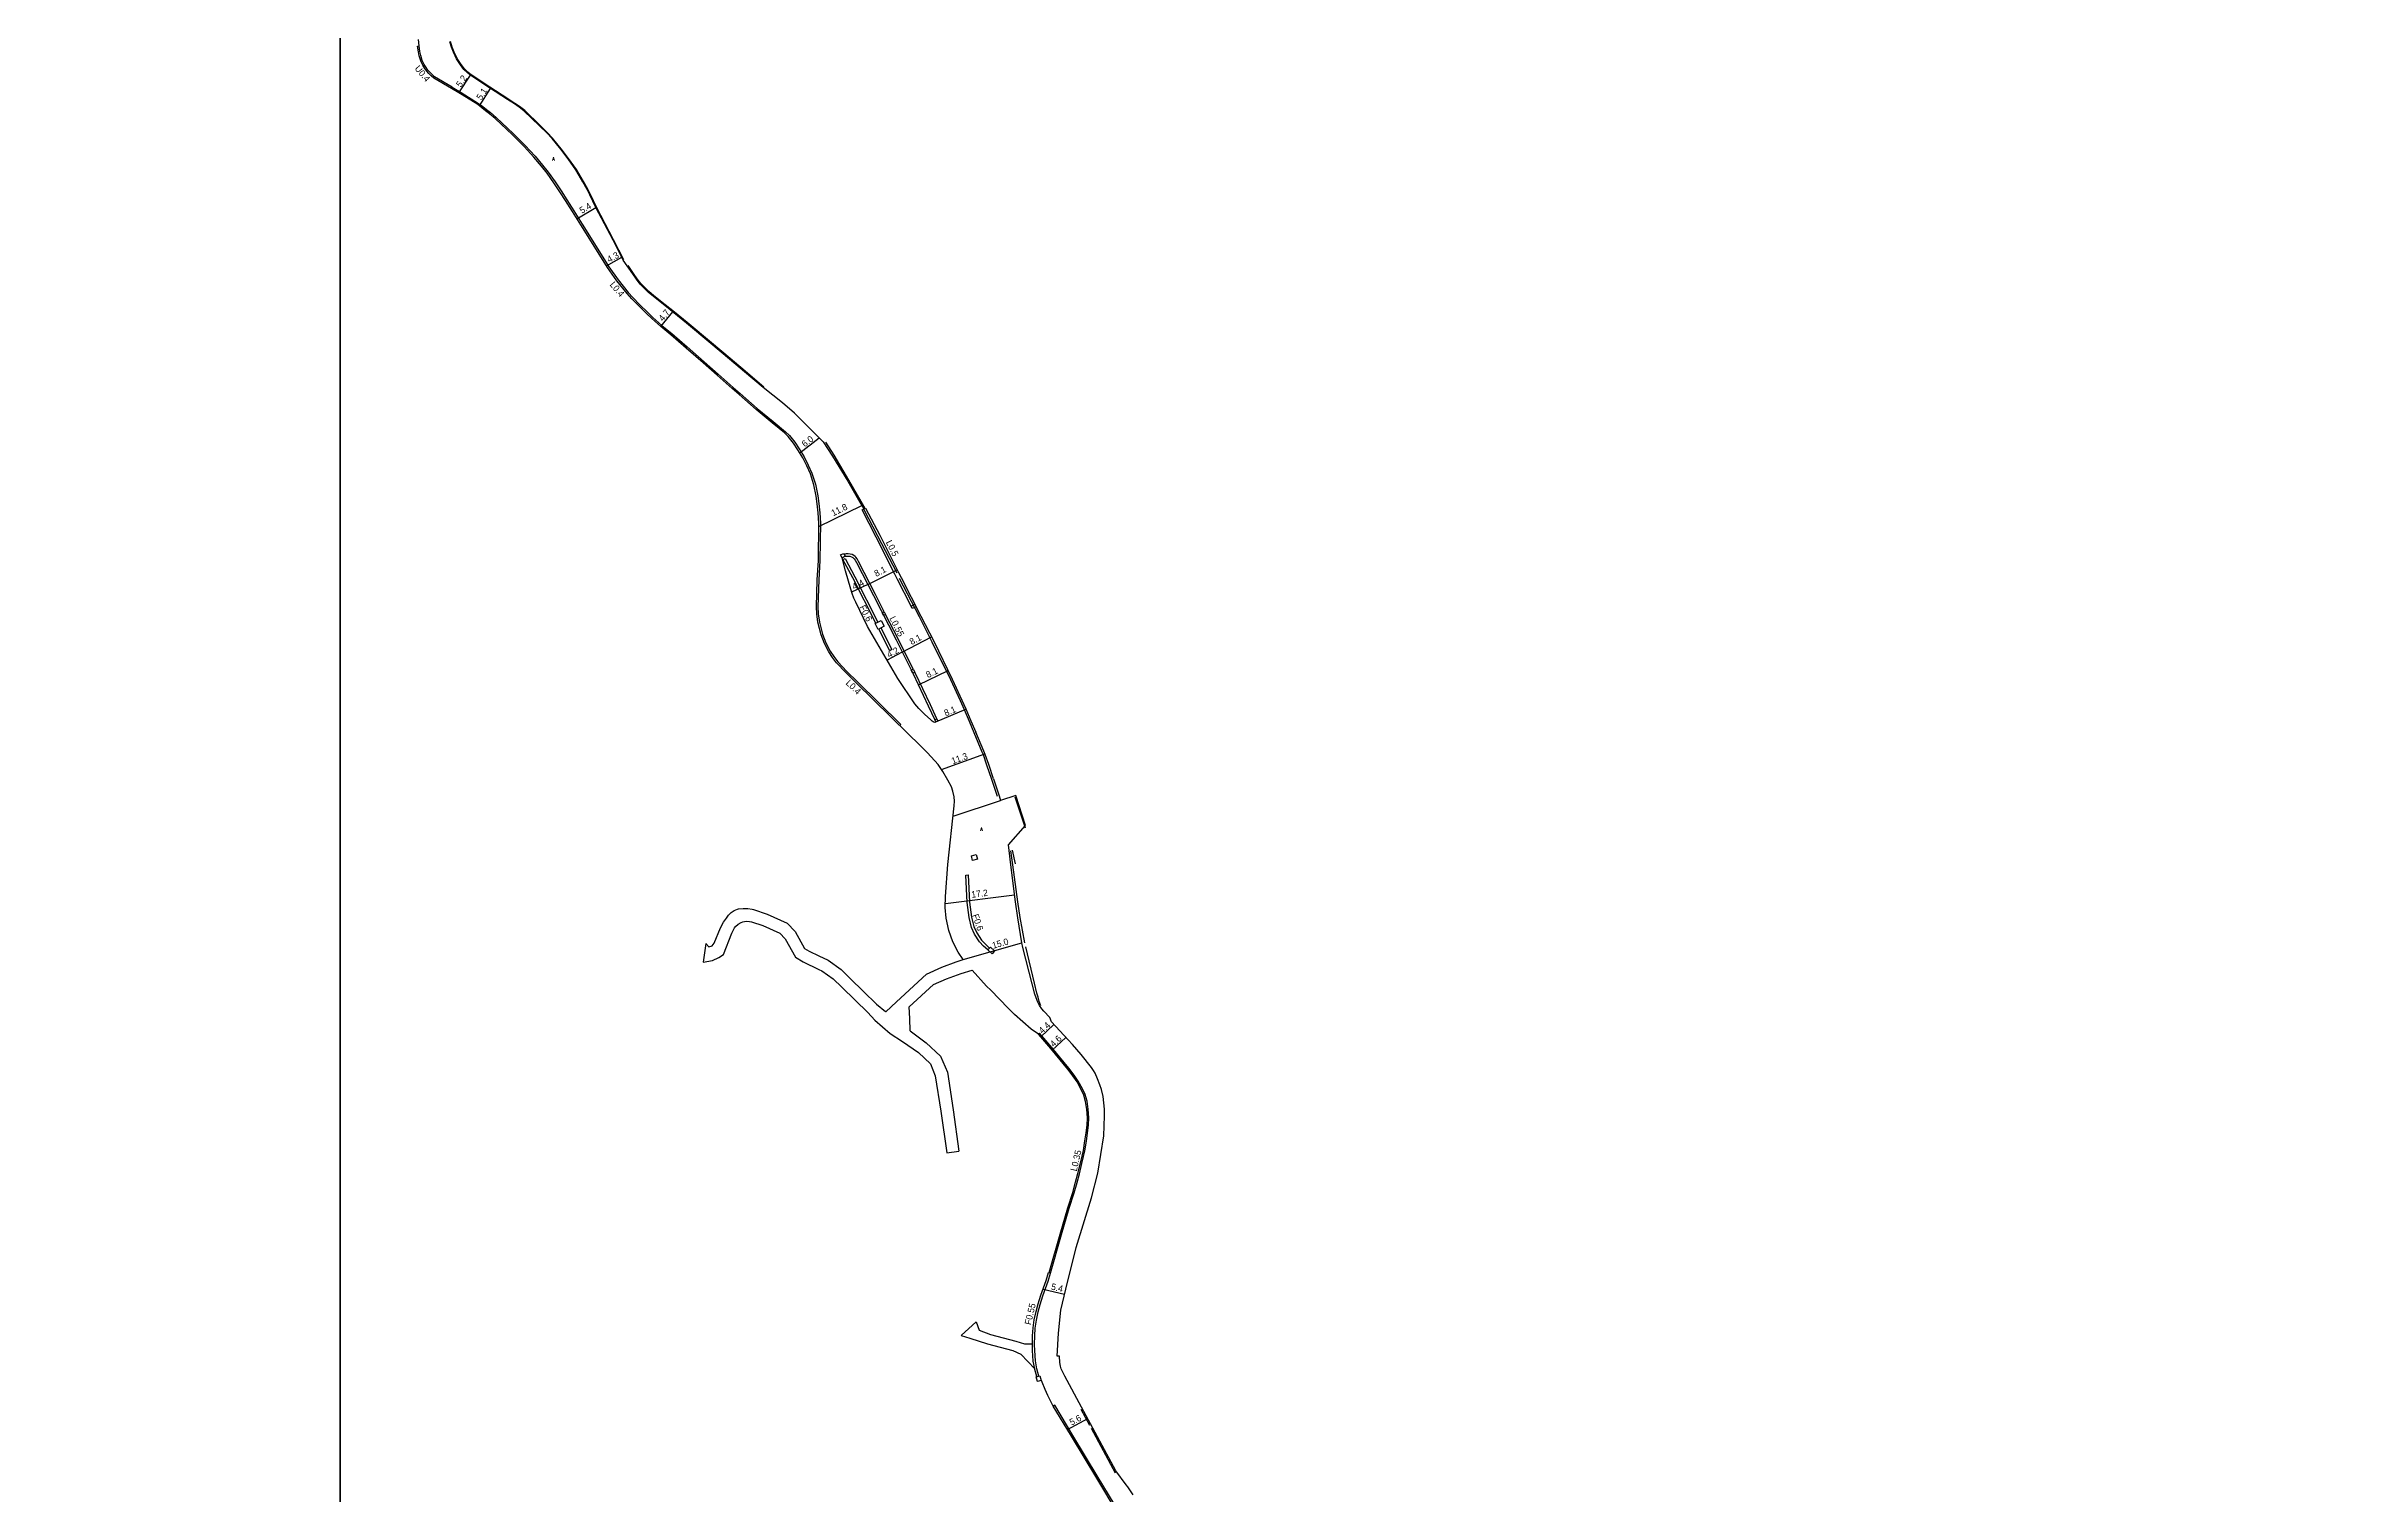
# Model space of a CAD drawing. Header units: metres. Extents: x -20000 to -16000, y -99000 to -96000.
# Drawn here: x -18472 to -17908, y -97017 to -96661 of the extents above; entities that cross this region are included whole.
import ezdxf

# ---------------------------------------------------------------- set-up
doc = ezdxf.new("R2010")
doc.units = ezdxf.units.M
doc.header["$LTSCALE"] = 2.5
for name, color, linetype in [('側溝・桝', 7, 'Continuous'), ('図郭', 7, 'Continuous'), ('幅員', 7, 'Continuous'), ('歩道・分離帯・安全施設', 7, 'Continuous'), ('舗装', 7, 'Continuous'), ('道路', 7, 'Continuous')]:
    doc.layers.add(name, color=color, linetype=linetype)
doc.styles.get("Standard").update_dxf_attribs({"font": ''})
doc.styles.add('YOKO_DECO', font='txt.shx', dxfattribs={"bigfont": 'extfont.shx'})
doc.styles.get('Standard').set_extended_font_data('@MS PGothic')

msp = doc.modelspace()

# ---------------------------------------------------------------- linework, layer by layer
at = {"layer": '側溝・桝'}
for points in [[(-18372.64, -96671.91), (-18372.45, -96671.58), (-18376.8, -96669.05), (-18377.4, -96668.48), (-18377.92, -96667.93), (-18378.43, -96667.36), (-18378.88, -96666.77), (-18379.38, -96665.98), (-18379.84, -96664.98), (-18380.22, -96663.76), (-18380.41, -96662.79), (-18380.63, -96661.45)], [(-18372.45, -96671.58), (-18370.28, -96672.84), (-18365.99, -96675.54), (-18364.96, -96676.3), (-18364.03, -96677.03), (-18363.06, -96677.82), (-18361.71, -96678.98), (-18357.42, -96682.98), (-18354.55, -96685.86), (-18352.13, -96688.5), (-18350.27, -96690.68), (-18348.89, -96692.45), (-18347.18, -96694.8), (-18345.7, -96697.04), (-18344.33, -96699.22), (-18342.64, -96701.9), (-18340.59, -96705.17), (-18336.7, -96711.31), (-18334.03, -96715.64), (-18331.74, -96718.89), (-18329.24, -96721.99), (-18328.11, -96723.23), (-18326.39, -96725), (-18324.54, -96726.83), (-18323.17, -96728.12), (-18321.73, -96729.4), (-18320.97, -96730.06), (-18318.56, -96732.07), (-18314.79, -96735.33), (-18310.63, -96738.96), (-18307.19, -96742.01), (-18303.46, -96745.27), (-18301.79, -96746.78), (-18297.55, -96750.45), (-18293.63, -96753.64), (-18290.62, -96756.16), (-18289.67, -96757.12), (-18288.35, -96758.71), (-18287.26, -96760.38), (-18286.04, -96762.36), (-18285.02, -96764.34), (-18284.16, -96766.33), (-18283.26, -96769.07), (-18282.71, -96771.91), (-18282.44, -96773.79), (-18282.21, -96776.04), (-18282.04, -96778.58), (-18282.17, -96787.76), (-18282.47, -96792.53), (-18282.67, -96799.14), (-18282.58, -96800.85), (-18282.31, -96802.89), (-18281.53, -96805.88), (-18280.71, -96807.96), (-18279.63, -96810.03), (-18278.75, -96811.39), (-18277.78, -96812.69), (-18275.57, -96815.03), (-18273.03, -96817.51), (-18262.29, -96828.02), (-18262.55, -96828.29)], [(-18259.79, -96798.99), (-18263.12, -96792.45), (-18263.8, -96791.15), (-18268.36, -96782.04), (-18271.82, -96775.36), (-18271.38, -96775.13)], [(-18268.48, -96803.16), (-18274.13, -96792.07), (-18276.51, -96787.52), (-18276, -96787.25), (-18273.62, -96791.81), (-18267.96, -96802.9)], [(-18266.37, -96800.4), (-18268.56, -96796.13), (-18269.94, -96793.4), (-18272.69, -96788.06), (-18273, -96787.41), (-18273.32, -96786.97), (-18273.54, -96786.76), (-18273.84, -96786.55), (-18274.22, -96786.34), (-18274.72, -96786.19), (-18275.21, -96786.14), (-18275.69, -96786.16), (-18276.23, -96786.3)], [(-18259.24, -96814.43), (-18262.96, -96807.04), (-18266.03, -96801.06)], [(-18267.22, -96804.35), (-18264.51, -96809.66), (-18265.03, -96809.93), (-18267.74, -96804.61)], [(-18253.46, -96826.69), (-18253.48, -96826.65), (-18255.05, -96823.24), (-18258.76, -96815.38), (-18258.87, -96815.16)], [(-18240.91, -96883.4), (-18241.96, -96882.44), (-18242.99, -96881.38), (-18244.18, -96879.52), (-18244.94, -96877.87), (-18245.53, -96875.44), (-18246.05, -96871.76), (-18246.35, -96865.01), (-18245.75, -96864.98), (-18245.45, -96871.71), (-18244.94, -96875.33), (-18244.37, -96877.68), (-18243.66, -96879.23), (-18242.51, -96881), (-18241.54, -96882.01), (-18240.51, -96882.95)], [(-18225.54, -96962.73), (-18222.88, -96953.27), (-18220.93, -96946.8), (-18219.75, -96943.02), (-18219.03, -96940.48), (-18218.46, -96938.39), (-18217.82, -96935.8), (-18217.44, -96934.09), (-18217.12, -96932.69), (-18216.73, -96930.32), (-18216.44, -96928.34), (-18216.23, -96926.46), (-18216.12, -96924.64), (-18216.26, -96922.47), (-18216.58, -96920.52), (-18217.05, -96918.92), (-18217.66, -96917.52), (-18218.73, -96915.6), (-18219.74, -96914.12), (-18221.03, -96912.43), (-18225.23, -96907.33), (-18227.65, -96904.48), (-18228.25, -96903.83), (-18228.51, -96904.06)], [(-18228.38, -96988.03), (-18228.88, -96986.27), (-18229.24, -96984.27), (-18229.43, -96981.77), (-18229.47, -96980.29), (-18229.43, -96978.16), (-18229.27, -96976.25), (-18228.99, -96974.3), (-18228.57, -96972.29), (-18228.09, -96970.47), (-18227.41, -96968.34), (-18226.1, -96964.72), (-18225.52, -96962.73), (-18225.89, -96962.62)], [(-18229.41, -96986.28), (-18229.77, -96984.34), (-18229.96, -96981.79), (-18230, -96980.3), (-18230, -96980.13)], [(-18194.99, -97044.17), (-18195.84, -97042.73), (-18201.28, -97033.7), (-18208.55, -97021.67), (-18213.83, -97012.91), (-18220.03, -97002.6), (-18224.51, -96995.18), (-18224.85, -96995.39)]]:
    msp.add_lwpolyline(points, dxfattribs=at)
for points in [[(-18276.71, -96787.13), (-18277.08, -96786.41), (-18276.37, -96786.04), (-18275.99, -96786.75)], [(-18266.86, -96800.65), (-18266.37, -96800.4), (-18266.03, -96801.06), (-18266.52, -96801.32)], [(-18258.57, -96799.12), (-18259.49, -96799.59), (-18259.79, -96798.99), (-18258.87, -96798.52)], [(-18268.61, -96803.23), (-18267.16, -96802.49), (-18266.42, -96803.94), (-18267.87, -96804.68)], [(-18259.73, -96814.68), (-18259.24, -96814.43), (-18258.87, -96815.16), (-18259.36, -96815.41)], [(-18253.96, -96826.92), (-18253.46, -96826.69), (-18253.23, -96827.2), (-18253.73, -96827.43)], [(-18244.97, -96860.27), (-18243.82, -96859.96), (-18243.51, -96861.1), (-18244.66, -96861.41)], [(-18239.88, -96884.32), (-18240.91, -96883.4), (-18240.31, -96882.72), (-18239.28, -96883.64)], [(-18228.73, -96989.4), (-18229.06, -96988.21), (-18228.18, -96987.97), (-18227.85, -96989.15)]]:
    msp.add_lwpolyline(points, close=True, dxfattribs=at)
at = {"layer": '図郭'}
for points in [[(-19200, -97200), (-18400, -97200), (-18400, -96600), (-19200, -96600)], [(-18400, -97200), (-17600, -97200), (-17600, -96600), (-18400, -96600)]]:
    msp.add_lwpolyline(points, close=True, dxfattribs=at)
at = {"layer": '幅員'}
for points in [[(-18370.84, -96672.96), (-18367.98, -96668.64)], [(-18365.78, -96676.16), (-18363.04, -96671.91)], [(-18341.84, -96703.89), (-18337.19, -96701.1)], [(-18334.62, -96715.4), (-18330.86, -96713.29)], [(-18321.22, -96730.35), (-18318.26, -96726.74)], [(-18287.11, -96761.35), (-18282.35, -96757.64)], [(-18282.43, -96779.44), (-18271.87, -96774.26)], [(-18270.43, -96793.65), (-18263.23, -96790.05)], [(-18270.43, -96793.65), (-18274.38, -96795.58)], [(-18261.96, -96810.25), (-18254.75, -96806.49)], [(-18261.96, -96810.25), (-18265.65, -96812.29)], [(-18257.97, -96818.33), (-18250.68, -96814.79)], [(-18253.73, -96827.43), (-18246.31, -96824.27)], [(-18252.29, -96839.11), (-18241.66, -96835.21)], [(-18249.48, -96850.57), (-18237.82, -96846.71)], [(-18251.37, -96872.01), (-18234.35, -96869.85)], [(-18247.03, -96885.73), (-18232.56, -96881.63)], [(-18227.91, -96904.72), (-18224.69, -96901.73)], [(-18225.14, -96907.99), (-18221.77, -96904.87)], [(-18227.38, -96966.7), (-18222.08, -96967.96)], [(-18221.37, -97001.16), (-18216.41, -96998.48)]]:
    msp.add_lwpolyline(points, dxfattribs=at)
at = {"layer": '歩道・分離帯・安全施設'}
for points in [[(-18330.34, -96713.96), (-18332.83, -96709.02), (-18337.03, -96701.02), (-18338.55, -96697.92), (-18339.21, -96696.57), (-18340.23, -96694.73), (-18341.98, -96691.76), (-18343.9, -96689.07), (-18345.7, -96686.69), (-18347.84, -96684.08), (-18349.15, -96682.67), (-18350.9, -96680.95), (-18354.67, -96677.29), (-18355.96, -96676.32), (-18357.06, -96675.53), (-18358.85, -96674.41), (-18363.26, -96671.57), (-18367.8, -96668.55), (-18368.68, -96667.84), (-18369.49, -96667.09), (-18370.31, -96666.01), (-18371.28, -96664.48), (-18372.02, -96662.93), (-18372.47, -96661.7), (-18372.87, -96660.34)], [(-18295.98, -96745.18), (-18300.55, -96741.28), (-18304.22, -96738.19), (-18308.81, -96734.33), (-18314.78, -96729.31), (-18317.88, -96726.77), (-18320.17, -96724.97), (-18322.94, -96722.8), (-18324.21, -96721.75), (-18325.25, -96720.7), (-18326.12, -96719.76), (-18327.08, -96718.58), (-18327.97, -96717.31), (-18329.26, -96715.37)], [(-18271.1, -96775), (-18272.07, -96773.29), (-18275.04, -96768.07), (-18278.69, -96761.93), (-18280.7, -96758.75)], [(-18263.21, -96790.86), (-18267.91, -96781.81), (-18271.28, -96775.33)], [(-18244.27, -96830.12), (-18245.42, -96827.35), (-18246.67, -96824.45), (-18247.64, -96822.26), (-18250.05, -96817.08), (-18254.62, -96807.8), (-18257.75, -96801.65), (-18262.59, -96792.16)], [(-18239.98, -96841.54), (-18241.14, -96838), (-18242.03, -96835.48), (-18242.31, -96834.8), (-18244.27, -96830.12)], [(-18238.56, -96845.76), (-18239.98, -96841.54)], [(-18231.67, -96853.5), (-18234.25, -96845.87)], [(-18231.87, -96881.65), (-18233.01, -96875.45), (-18233.56, -96871.58), (-18234.76, -96862.47), (-18235.26, -96859.03)], [(-18234.15, -96862.29), (-18234.85, -96858.88)], [(-18227.91, -96897.11), (-18228.29, -96896.03), (-18228.59, -96895.02), (-18228.87, -96894.02), (-18229.5, -96891.53), (-18231.61, -96882.67)], [(-18215.89, -97000.15), (-18218.03, -96996.22)], [(-18209.57, -97011.85), (-18215.49, -97000.89)]]:
    msp.add_lwpolyline(points, dxfattribs=at)
msp.add_lwpolyline([(-18270.43, -96793.65), (-18269.05, -96796.38), (-18263.45, -96807.29), (-18259.26, -96815.62), (-18255.55, -96823.47), (-18253.98, -96826.88), (-18253.73, -96827.43), (-18253.97, -96827.55), (-18254.19, -96827.49), (-18254.4, -96827.38), (-18254.6, -96827.24), (-18254.79, -96827.07), (-18254.97, -96826.89), (-18256.48, -96825.5), (-18257.85, -96824.14), (-18258.85, -96822.96), (-18263.05, -96816.74), (-18270.51, -96803.99), (-18273.36, -96798.05), (-18273.84, -96797.02), (-18274.28, -96795.91), (-18274.61, -96794.83), (-18275.88, -96790.31), (-18276.74, -96787.14), (-18276.71, -96787.13), (-18275.99, -96786.75), (-18275.61, -96786.71), (-18275.22, -96786.69), (-18274.83, -96786.73), (-18274.43, -96786.85), (-18274.13, -96787.01), (-18273.89, -96787.19), (-18273.74, -96787.33), (-18273.48, -96787.69), (-18273.19, -96788.3)], close=True, dxfattribs=at)
at = {"layer": '道路'}
for points in [[(-18255.79, -96835.01), (-18257.69, -96833.08), (-18260.47, -96830.32), (-18273.3, -96817.78), (-18275.85, -96815.3), (-18278.07, -96812.94), (-18279.06, -96811.61), (-18279.96, -96810.23), (-18281.06, -96808.12), (-18281.89, -96806), (-18282.68, -96802.96), (-18282.96, -96800.89), (-18283.05, -96799.14), (-18282.85, -96792.51), (-18282.55, -96787.75), (-18282.42, -96778.59), (-18282.59, -96776.07), (-18282.81, -96773.83), (-18283.08, -96771.97), (-18283.63, -96769.17), (-18284.51, -96766.47), (-18285.36, -96764.5), (-18286.37, -96762.54), (-18287.58, -96760.59), (-18288.65, -96758.94), (-18289.95, -96757.37), (-18290.88, -96756.44), (-18293.87, -96753.94), (-18297.8, -96750.74), (-18302.04, -96747.06), (-18303.71, -96745.56), (-18307.44, -96742.3), (-18310.88, -96739.24), (-18315.04, -96735.62), (-18318.81, -96732.36), (-18321.22, -96730.35), (-18321.98, -96729.69), (-18323.43, -96728.4), (-18324.8, -96727.11), (-18326.66, -96725.27), (-18328.39, -96723.49), (-18329.53, -96722.23), (-18332.04, -96719.12), (-18334.34, -96715.85), (-18337.02, -96711.51), (-18340.91, -96705.37), (-18342.96, -96702.1), (-18344.65, -96699.42), (-18346.02, -96697.25), (-18347.49, -96695.02), (-18349.2, -96692.68), (-18350.56, -96690.92), (-18352.41, -96688.75), (-18354.83, -96686.12), (-18357.68, -96683.25), (-18361.96, -96679.26), (-18363.3, -96678.11), (-18364.27, -96677.33), (-18365.19, -96676.6), (-18366.2, -96675.85), (-18370.48, -96673.17), (-18372.64, -96671.91), (-18377.03, -96669.36), (-18377.67, -96668.75), (-18378.2, -96668.19), (-18378.73, -96667.6), (-18379.2, -96666.99), (-18379.71, -96666.16), (-18380.2, -96665.11), (-18380.59, -96663.85), (-18380.78, -96662.85), (-18381, -96661.51), (-18380.58, -96661.44), (-18380.78, -96659.82)], [(-18281.36, -96758.63), (-18285.95, -96754.04), (-18288.45, -96751.61), (-18291.37, -96749.07), (-18296.12, -96745.34), (-18300.69, -96741.45), (-18304.36, -96738.36), (-18308.95, -96734.5), (-18314.92, -96729.47), (-18318.02, -96726.94), (-18320.3, -96725.14), (-18323.07, -96722.97), (-18324.36, -96721.91), (-18325.41, -96720.85), (-18326.28, -96719.91), (-18327.26, -96718.72), (-18328.15, -96717.43), (-18330.49, -96714.03), (-18332.99, -96709.1), (-18337.19, -96701.1), (-18338.7, -96697.99), (-18339.36, -96696.65), (-18340.38, -96694.82), (-18342.12, -96691.85), (-18344.04, -96689.17), (-18345.83, -96686.79), (-18347.97, -96684.19), (-18349.27, -96682.79), (-18351.02, -96681.07), (-18354.78, -96677.42), (-18356.06, -96676.46), (-18357.16, -96675.68), (-18358.94, -96674.55), (-18363.35, -96671.71), (-18367.9, -96668.69), (-18368.79, -96667.97), (-18369.61, -96667.2), (-18370.45, -96666.11), (-18371.43, -96664.57), (-18372.18, -96663), (-18372.63, -96661.75), (-18373.03, -96660.39)], [(-18281.36, -96758.63), (-18279.07, -96762.16), (-18275.34, -96768.27), (-18272.33, -96773.47), (-18271.38, -96775.13), (-18270.94, -96774.9), (-18267.47, -96781.58), (-18262.9, -96790.71), (-18262.25, -96791.92), (-18257.37, -96801.45), (-18254.18, -96807.58), (-18249.66, -96816.88), (-18247.3, -96822.04), (-18246.33, -96824.23), (-18245.08, -96827.17), (-18243.88, -96829.96)], [(-18239.58, -96841.41), (-18240.72, -96837.86), (-18241.59, -96835.38), (-18241.9, -96834.63), (-18243.88, -96829.96)], [(-18249.49, -96844.44), (-18249.86, -96843.34), (-18250.75, -96841.7), (-18251.96, -96839.58), (-18253.14, -96837.9), (-18255.79, -96835.01)], [(-18239.58, -96841.41), (-18238.17, -96845.59), (-18237.82, -96846.71)], [(-18247.03, -96885.73), (-18248.25, -96883.92), (-18249.53, -96881.39), (-18250.52, -96878.61), (-18251.17, -96875.56), (-18251.4, -96872.99), (-18251.33, -96870.29), (-18250.77, -96862.39), (-18249.2, -96848.02), (-18249.13, -96846.87), (-18249.24, -96845.81), (-18249.49, -96844.44)], [(-18234.07, -96845.49), (-18237.82, -96846.71)], [(-18218.05, -96909.11), (-18220.17, -96906.63), (-18221.24, -96905.45), (-18225.33, -96901.03), (-18225.74, -96900.02), (-18227.19, -96898.46), (-18227.68, -96897.89), (-18228.28, -96897.01), (-18228.69, -96896.21), (-18229.08, -96895.17), (-18229.41, -96894.22), (-18230.06, -96891.71), (-18232.31, -96882.81), (-18232.56, -96881.63), (-18233.59, -96875.49), (-18234.13, -96871.59), (-18235.28, -96862.5), (-18235.86, -96857.58), (-18231.67, -96852.81), (-18234.07, -96845.49)], [(-18234.39, -96899.29), (-18235.91, -96897.69), (-18240.23, -96893.31), (-18241.25, -96892.27), (-18244.75, -96888.4)], [(-18230, -96980.13), (-18229.96, -96978.13), (-18229.8, -96976.19), (-18229.52, -96974.21), (-18229.09, -96972.17), (-18228.6, -96970.32), (-18227.91, -96968.17), (-18226.61, -96964.56), (-18226.03, -96962.58), (-18225.87, -96962.63), (-18223.21, -96953.17), (-18221.27, -96946.7), (-18220.09, -96942.92), (-18219.37, -96940.38), (-18218.8, -96938.3), (-18218.16, -96935.72), (-18217.78, -96934.02), (-18217.47, -96932.63), (-18217.08, -96930.26), (-18216.78, -96928.29), (-18216.58, -96926.43), (-18216.47, -96924.64), (-18216.6, -96922.51), (-18216.93, -96920.6), (-18217.38, -96919.04), (-18217.98, -96917.68), (-18219.03, -96915.78), (-18220.02, -96914.32), (-18221.3, -96912.65), (-18225.5, -96907.56), (-18227.91, -96904.72), (-18228.51, -96904.06), (-18230.29, -96902.84), (-18234.39, -96899.29)], [(-18205.23, -97017.19), (-18206.07, -97015.97), (-18206.55, -97015.22), (-18206.97, -97014.73), (-18209.49, -97011.31), (-18217.92, -96995.68), (-18222.06, -96988.05), (-18222.78, -96986.6), (-18222.93, -96986.26), (-18223.12, -96985.59), (-18223.27, -96984.68), (-18223.32, -96983.12), (-18223.87, -96983.16), (-18223.55, -96977.51), (-18223.01, -96971.85), (-18221.77, -96966.69), (-18219.22, -96956.43), (-18215.51, -96944.26), (-18213.93, -96938.24), (-18212.44, -96929.07), (-18212.25, -96924.13), (-18212.3, -96922.48), (-18212.58, -96919.38), (-18213.03, -96917.64), (-18213.4, -96916.49), (-18214.04, -96915.03), (-18214.59, -96913.69), (-18214.95, -96912.97), (-18215.47, -96912.23), (-18218.05, -96909.11)], [(-18243.76, -96974.74), (-18243.06, -96976.76), (-18240.32, -96977.83), (-18234.09, -96979.5), (-18231.89, -96980.14), (-18230, -96980.13)], [(-18208.89, -97021.88), (-18214.18, -97013.12), (-18220.38, -97002.8), (-18224.85, -96995.39), (-18226.18, -96992.81), (-18226.88, -96991.32), (-18227.62, -96989.5), (-18227.72, -96989.12), (-18228.73, -96989.4), (-18229.06, -96988.21), (-18228.89, -96988.17), (-18229.39, -96986.39), (-18229.41, -96986.28)]]:
    msp.add_lwpolyline(points, dxfattribs=at)
at = {"layer": '道路', "flags": 128}
for points in [[(-18310.16, -96881.79), (-18309.43, -96882.67), (-18308.62, -96882.4), (-18308.15, -96881.72), (-18306.56, -96878.01), (-18305.82, -96876.62), (-18305.15, -96875.56), (-18304.64, -96874.88), (-18304.05, -96874.28), (-18304.01, -96874.24), (-18303.26, -96873.75), (-18302.43, -96873.39), (-18302.15, -96873.31), (-18301.04, -96873.19), (-18299.91, -96873.23), (-18298.8, -96873.39), (-18298.45, -96873.46), (-18295.1, -96874.64), (-18290.23, -96876.83), (-18288.28, -96878.88), (-18285.99, -96883.03), (-18284.84, -96883.7), (-18282.43, -96884.85)], [(-18310.83, -96886.37), (-18308.55, -96886.01), (-18307.01, -96885.29), (-18305.83, -96884.49), (-18303.84, -96879.31), (-18303.51, -96878.61), (-18303.13, -96877.95), (-18302.9, -96877.68), (-18302.25, -96877.09), (-18301.5, -96876.64), (-18301.08, -96876.48), (-18300.3, -96876.35), (-18299.49, -96876.39), (-18298.95, -96876.46), (-18296.22, -96877.43), (-18291.99, -96879.32), (-18290.72, -96880.66), (-18288.21, -96885.2), (-18286.25, -96886.35), (-18282.43, -96888.18)], [(-18310.16, -96881.79), (-18310.83, -96886.37)], [(-18282.43, -96884.85), (-18280.15, -96885.94), (-18276.97, -96888.23), (-18274.74, -96890.43), (-18271.44, -96893.62), (-18268.3, -96896.7), (-18266.04, -96898.55), (-18265.95, -96898.63)], [(-18265.95, -96898.63), (-18263.38, -96896.17), (-18255.97, -96889.36), (-18252.21, -96887.67), (-18248.7, -96886.29), (-18247.03, -96885.73)], [(-18282.43, -96888.18), (-18281.69, -96888.53), (-18278.91, -96890.53), (-18276.83, -96892.58), (-18273.53, -96895.76), (-18270.44, -96898.8), (-18268.69, -96900.64), (-18264.92, -96903.9), (-18261.87, -96905.91), (-18257.94, -96908.55), (-18254.98, -96911.38), (-18253.86, -96914.3), (-18252.44, -96923.02), (-18251.04, -96933.19)], [(-18260, -96903.23), (-18260.08, -96900.23), (-18260.28, -96897.4), (-18254.29, -96891.89), (-18251.09, -96890.46), (-18247.48, -96889.17), (-18244.75, -96888.4)], [(-18260, -96903.23), (-18256.05, -96906.21), (-18252.6, -96909.51), (-18250.85, -96913.4), (-18249.46, -96922.66), (-18248.07, -96932.78)], [(-18251.04, -96933.19), (-18248.07, -96932.78)], [(-18243.76, -96974.74), (-18247.5, -96978.09)], [(-18247.5, -96978.09), (-18245.38, -96978.76), (-18241.01, -96980.11), (-18234.78, -96981.78), (-18232.87, -96982.66), (-18229.41, -96986.28)]]:
    msp.add_lwpolyline(points, dxfattribs=at)

# ---------------------------------------------------------------- texts
at = {"layer": '側溝・桝'}
for s, rotation, p in [('U0.4', 309.9046, (-18381.81, -96667.04)), ('L0.4', 309.9046, (-18333.89, -96720.12)), ('L0.5', 296.4493, (-18266.03, -96783.3)), ('F0.6', 296.4493, (-18272.53, -96799.21)), ('L0.55', 296.4493, (-18265.15, -96801.96)), ('L0.4', 316, (-18275.95, -96818.03)), ('F0.6', 288.703, (-18244.8, -96874.89)), ('L0.35', 76.6327, (-18219.12, -96937.85)), ('F0.55', 76.6327, (-18230.38, -96975.57))]:
    msp.add_text(s, height=1.6, rotation=rotation, dxfattribs=at).set_placement(p)
at = {"layer": '幅員'}
for s, rotation, p in [('5.2', 56, (-18370.35, -96671.73)), ('5.1', 57, (-18365.33, -96674.86)), ('5.4', 31, (-18340.62, -96702.69)), ('4.3', 29, (-18333.9, -96714.7)), ('4.7', 51, (-18320.72, -96729.19)), ('6.0', 38, (-18285.87, -96760.05)), ('11.8', 26, (-18278.9, -96776.93)), ('8.1', 27, (-18268.33, -96791.83)), ('4.4', 26, (-18273.78, -96795.05)), ('8.1', 28, (-18259.65, -96808.56)), ('4.2', 30, (-18265.13, -96811.78)), ('8.1', 26, (-18255.65, -96816.68)), ('8.1', 23, (-18251.26, -96826.06)), ('11.3', 20, (-18249.54, -96837.83)), ('17.2', 7, (-18244.89, -96870.61)), ('15.0', 16, (-18239.62, -96883.13)), ('4.4', 43, (-18227.54, -96904.08)), ('4.6', 43, (-18224.77, -96907.36)), ('5.4', 347, (-18225.51, -96966.78)), ('5.6', 28, (-18220.35, -97000.22))]:
    msp.add_text(s, height=1.6, rotation=rotation, dxfattribs=at).set_placement(p)
at = {"layer": '舗装', "style": 'YOKO_DECO'}
for p in [(-18347.9, -96689.53, 279.79), (-18242.78, -96854.12, 268.77)]:
    msp.add_text('A', height=0.75, dxfattribs=at).set_placement(p)

doc.saveas('drawing.dxf')
